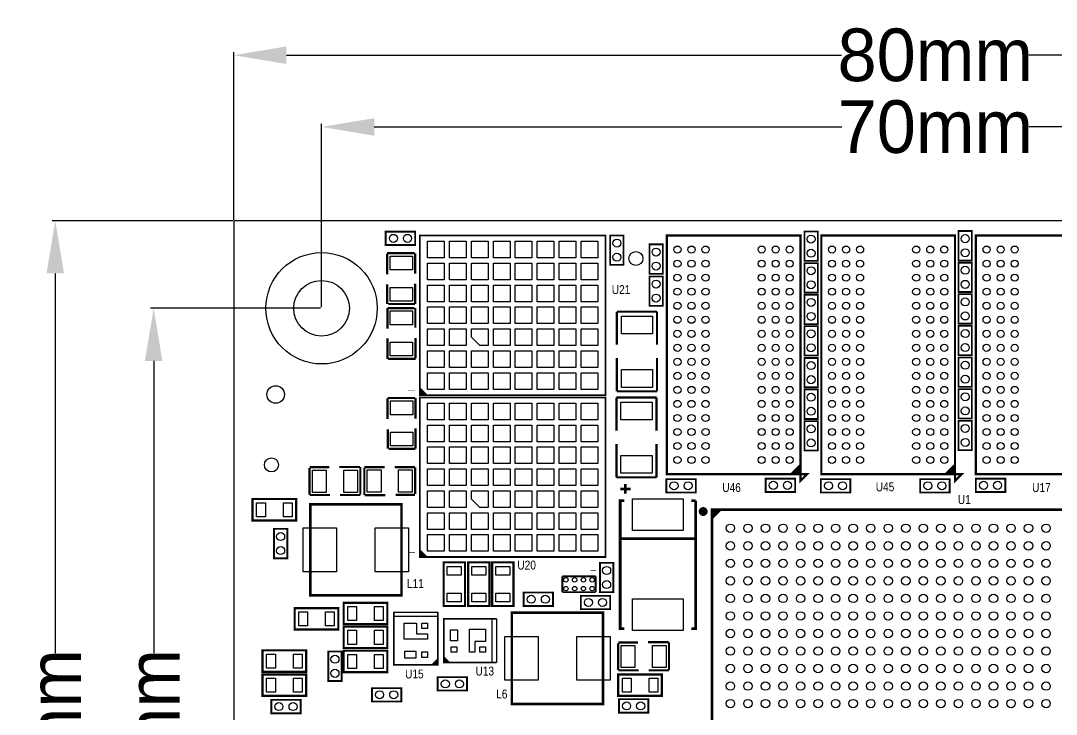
# Model space of a CAD drawing. Extents: x -17 to 104, y -5 to 66.
# Drawn here: x -17.2 to 41.9, y 26.8 to 66.4 of the extents above; entities that cross this region are included whole.
import ezdxf
from ezdxf.enums import TextEntityAlignment as Align

# ---------------------------------------------------------------- set-up
doc = ezdxf.new("R2010")
doc.units = 0
doc.header["$MEASUREMENT"] = 0
doc.layers.get('0').update_dxf_attribs({"linetype": 'CONTINUOUS'})
doc.layers.get('Defpoints').update_dxf_attribs({"linetype": 'CONTINUOUS'})
for name, color, linetype in [('BG_OUTLINE', 2, 'CONTINUOUS'), ('PG_SILKSCREEN_TOP', 4, 'CONTINUOUS'), ('PIN_TOP', 130, 'CONTINUOUS'), ('RD_SILKSCREEN_TOP', 130, 'CONTINUOUS')]:
    doc.layers.add(name, color=color, linetype=linetype)
doc.dimstyles.get("Standard").update_dxf_attribs({"dimtxt": 0.18, "dimasz": 0.18, "dimexe": 0.18, "dimexo": 0.0625, "dimgap": 0.09, "dimtad": 0, "dimtih": 1, "dimtoh": 1, "dimdec": 4, "dimzin": 0, "dimdsep": 46, "dimtxsty": 'STANDARD', "dimcen": 0.09, "dimadec": 0, "dimazin": 0, "dimtfac": 1, "dimtdec": 4, "dimtofl": 0, "dimtmove": 0, "dimatfit": 3, "dimfxl": 1, "dimtolj": 1, "dimtzin": 0, "dimarcsym": 0})

# ---------------------------------------------------------------- blocks, each defined once
blk = doc.blocks.new('*D8')
at = {"layer": 'Defpoints', "color": 0, "linetype": 'Continuous', "transparency": 16777216}
for p in [(70, 60.341), (0, 50), (70, 50)]:
    blk.add_point(p, dxfattribs=at)
at = {"layer": 'RD_SILKSCREEN_TOP', "color": 0, "linetype": 'Continuous', "lineweight": -2, "transparency": 16777216}
for p, q in [((0, 50.062), (0, 60.521)), ((3, 60.341), (29.66, 60.341)), ((67, 60.341), (40.34, 60.341)), ((70, 50.062), (70, 60.521))]:
    blk.add_line(p, q, dxfattribs=at)
at = {"layer": 'RD_SILKSCREEN_TOP', "color": 0, "linetype": 'Continuous', "transparency": 16777216}
for points in [[(3, 60.841), (3, 59.841), (0, 60.341)], [(67, 60.841), (67, 59.841), (70, 60.341)]]:
    blk.add_solid(points, dxfattribs=at)
at = {"layer": 'RD_SILKSCREEN_TOP', "color": 0, "linetype": 'Continuous', "transparency": 16777216, "insert": (35, 60.341), "char_height": 3, "attachment_point": 5}
blk.add_mtext('\\A1;70mm', dxfattribs=at)
blk = doc.blocks.new('*D9')
at = {"layer": 'Defpoints', "color": 0, "linetype": 'Continuous', "transparency": 16777216}
for p in [(74.993, 64.431), (-5.006, 54.991), (74.993, 54.991)]:
    blk.add_point(p, dxfattribs=at)
at = {"layer": 'RD_SILKSCREEN_TOP', "color": 0, "linetype": 'Continuous', "lineweight": -2, "transparency": 16777216}
for p, q in [((-5.006, 55.053), (-5.006, 64.611)), ((-2.006, 64.431), (29.654, 64.431)), ((71.993, 64.431), (40.334, 64.431)), ((74.993, 55.053), (74.993, 64.611))]:
    blk.add_line(p, q, dxfattribs=at)
at = {"layer": 'RD_SILKSCREEN_TOP', "color": 0, "linetype": 'Continuous', "transparency": 16777216}
for points in [[(-2.006, 64.931), (-2.006, 63.931), (-5.006, 64.431)], [(71.993, 64.931), (71.993, 63.931), (74.993, 64.431)]]:
    blk.add_solid(points, dxfattribs=at)
at = {"layer": 'RD_SILKSCREEN_TOP', "color": 0, "linetype": 'Continuous', "transparency": 16777216, "insert": (34.994, 64.431), "char_height": 3, "attachment_point": 5}
blk.add_mtext('\\A1;80mm', dxfattribs=at)
blk = doc.blocks.new('*D10')
at = {"layer": 'Defpoints', "color": 0, "linetype": 'Continuous', "transparency": 16777216}
for p in [(-5.006, 54.991), (-15.188, -5.009), (-5.006, -5.009)]:
    blk.add_point(p, dxfattribs=at)
at = {"layer": 'RD_SILKSCREEN_TOP', "color": 0, "linetype": 'Continuous', "lineweight": -2, "transparency": 16777216}
for p, q in [((-5.069, 54.991), (-15.368, 54.991)), ((-15.188, 51.991), (-15.188, 30.331)), ((-15.188, -2.009), (-15.188, 19.651)), ((-5.069, -5.009), (-15.368, -5.009))]:
    blk.add_line(p, q, dxfattribs=at)
at = {"layer": 'RD_SILKSCREEN_TOP', "color": 0, "linetype": 'Continuous', "transparency": 16777216}
for points in [[(-15.688, 51.991), (-14.688, 51.991), (-15.188, 54.991)], [(-15.688, -2.009), (-14.688, -2.009), (-15.188, -5.009)]]:
    blk.add_solid(points, dxfattribs=at)
at = {"layer": 'RD_SILKSCREEN_TOP', "color": 0, "linetype": 'Continuous', "transparency": 16777216, "insert": (-15.188, 24.991), "char_height": 3, "attachment_point": 5, "rotation": 90}
blk.add_mtext('\\A1;60mm', dxfattribs=at)
blk = doc.blocks.new('*D11')
at = {"layer": 'Defpoints', "color": 0, "linetype": 'Continuous', "transparency": 16777216}
for p in [(0, 50), (0, 0), (-9.575, 0)]:
    blk.add_point(p, dxfattribs=at)
at = {"layer": 'RD_SILKSCREEN_TOP', "color": 0, "linetype": 'Continuous', "lineweight": -2, "transparency": 16777216}
for p, q in [((-0.062, 50), (-9.755, 50)), ((-9.575, 47), (-9.575, 30.34)), ((-9.575, 3), (-9.575, 19.66)), ((-0.062, 0), (-9.755, 0))]:
    blk.add_line(p, q, dxfattribs=at)
at = {"layer": 'RD_SILKSCREEN_TOP', "color": 0, "linetype": 'Continuous', "transparency": 16777216}
for points in [[(-10.075, 47), (-9.075, 47), (-9.575, 50)], [(-10.075, 3), (-9.075, 3), (-9.575, 0)]]:
    blk.add_solid(points, dxfattribs=at)
at = {"layer": 'RD_SILKSCREEN_TOP', "color": 0, "linetype": 'Continuous', "transparency": 16777216, "insert": (-9.575, 25), "char_height": 3, "attachment_point": 5, "rotation": 90}
blk.add_mtext('\\A1;50mm', dxfattribs=at)

msp = doc.modelspace()

# ---------------------------------------------------------------- linework, layer by layer
at = {"linetype": 'Continuous'}
msp.add_circle((0, 49.9999), 1.5875, dxfattribs=at)
at = {"layer": 'BG_OUTLINE'}
msp.add_lwpolyline([(-5.00634, 54.991), (-5.00634, -5.00888), (74.9935, -5.00888), (74.9935, 54.991)], close=True, dxfattribs=at)
at = {"layer": 'PG_SILKSCREEN_TOP'}
for points, const_width in [([(5.334, 53.6067), (3.6576, 53.6067), (3.6576, 54.3687), (5.334, 54.3687)], 0.1016), ([(28.2956, 54.3814), (28.2956, 52.705), (27.5336, 52.705), (27.5336, 54.3814)], 0.1016), ([(37.084, 54.4068), (37.084, 52.7304), (36.322, 52.7304), (36.322, 54.4068)], 0.1016), ([(5.596636, 45.048678), (16.196564, 45.048678), (16.196564, 54.148482), (5.596636, 54.148482)], 0.100076), ([(16.4592, 52.4764), (16.4592, 54.1528), (17.2212, 54.1528), (17.2212, 52.4764)], 0.1016), ([(19.685, 40.5384), (27.305, 40.5384), (27.305, 54.1528), (19.685, 54.1528)], 0.127), ([(28.4988, 40.5384), (36.1188, 40.5384), (36.1188, 54.1528), (28.4988, 54.1528)], 0.127), ([(37.3126, 40.5384), (44.9326, 40.5384), (44.9326, 54.1528), (37.3126, 54.1528)], 0.127), ([(19.4564, 53.6448), (19.4564, 51.9684), (18.6944, 51.9684), (18.6944, 53.6448)], 0.1016), ([(28.2956, 52.578), (28.2956, 50.9016), (27.5336, 50.9016), (27.5336, 52.578)], 0.1016), ([(37.084, 52.6034), (37.084, 50.927), (36.322, 50.927), (36.322, 52.6034)], 0.1016), ([(19.4564, 51.816), (19.4564, 50.1396), (18.6944, 50.1396), (18.6944, 51.816)], 0.1016), ([(28.2956, 50.7746), (28.2956, 49.0982), (27.5336, 49.0982), (27.5336, 50.7746)], 0.1016), ([(37.084, 50.8), (37.084, 49.1236), (36.322, 49.1236), (36.322, 50.8)], 0.1016), ([(27.5336, 47.3075), (27.5336, 48.9839), (28.2956, 48.9839), (28.2956, 47.3075)], 0.1016), ([(36.322, 47.3202), (36.322, 48.9966), (37.084, 48.9966), (37.084, 47.3202)], 0.1016), ([(37.084, 47.1932), (37.084, 45.5168), (36.322, 45.5168), (36.322, 47.1932)], 0.1016), ([(28.2956, 47.1678), (28.2956, 45.4914), (27.5336, 45.4914), (27.5336, 47.1678)], 0.1016), ([(5.596636, 35.815778), (16.196564, 35.815778), (16.196564, 44.915582), (5.596636, 44.915582)], 0.100076), ([(28.2956, 45.3644), (28.2956, 43.688), (27.5336, 43.688), (27.5336, 45.3644)], 0.1016), ([(37.084, 45.3898), (37.084, 43.7134), (36.322, 43.7134), (36.322, 45.3898)], 0.1016), ([(28.2956, 43.561), (28.2956, 41.8846), (27.5336, 41.8846), (27.5336, 43.561)], 0.1016), ([(37.084, 43.5864), (37.084, 41.91), (36.322, 41.91), (36.322, 43.5864)], 0.1016), ([(19.6596, 40.259), (21.336, 40.259), (21.336, 39.497), (19.6596, 39.497)], 0.1016), ([(27.0002, 39.5224), (25.3238, 39.5224), (25.3238, 40.2844), (27.0002, 40.2844)], 0.1016), ([(27.305, 40.5384), (27.305, 40.1574), (27.686, 40.5384)], 0.127), ([(28.4734, 40.259), (30.1498, 40.259), (30.1498, 39.497), (28.4734, 39.497)], 0.1016), ([(35.814, 39.497), (34.1376, 39.497), (34.1376, 40.259), (35.814, 40.259)], 0.1016), ([(36.1188, 40.5384), (36.1188, 40.1574), (36.4998, 40.5384)], 0.127), ([(37.3126, 40.2844), (38.989, 40.2844), (38.989, 39.5224), (37.3126, 39.5224)], 0.1016), ([(-3.93446, 37.90188), (-1.44526, 37.90188), (-1.44526, 39.12108), (-3.93446, 39.12108)], 0.127), ([(-0.641604, 33.625536), (4.558284, 33.625536), (4.558284, 38.825424), (-0.641604, 38.825424)], 0.150114), ([(22.2631, 38.5064), (57.3659, 38.5064), (57.3659, 3.4036), (22.2631, 3.4036)], 0.1524), ([(-1.95326, 37.41928), (-1.95326, 35.74288), (-2.71526, 35.74288), (-2.71526, 37.41928)], 0.1016), ([(6.9596, 35.5092), (6.9596, 33.02), (8.1788, 33.02), (8.1788, 35.5092)], 0.127), ([(8.3566, 35.5092), (8.3566, 33.02), (9.5758, 33.02), (9.5758, 35.5092)], 0.127), ([(9.7282, 35.5092), (9.7282, 33.02), (10.9474, 33.02), (10.9474, 35.5092)], 0.127), ([(16.637, 35.4838), (16.637, 33.8074), (15.875, 33.8074), (15.875, 35.4838)], 0.1016), ([(11.52144, 33.78708), (13.19784, 33.78708), (13.19784, 33.02508), (11.52144, 33.02508)], 0.1016), ([(1.25984, 31.98368), (3.74904, 31.98368), (3.74904, 33.20288), (1.25984, 33.20288)], 0.127), ([(14.7828, 33.6042), (16.4592, 33.6042), (16.4592, 32.8422), (14.7828, 32.8422)], 0.1016), ([(0.95504, 32.89808), (-1.53416, 32.89808), (-1.53416, 31.67888), (0.95504, 31.67888)], 0.127), ([(16.049244, 32.635444), (10.849356, 32.635444), (10.849356, 27.435556), (16.049244, 27.435556)], 0.150114), ([(1.25984, 30.62478), (3.74904, 30.62478), (3.74904, 31.84398), (1.25984, 31.84398)], 0.127), ([(-3.3655, 29.2735), (-0.8763, 29.2735), (-0.8763, 30.4927), (-3.3655, 30.4927)], 0.127), ([(0.38354, 28.74518), (0.38354, 30.42158), (1.14554, 30.42158), (1.14554, 28.74518)], 0.1016), ([(1.25984, 29.25318), (3.74904, 29.25318), (3.74904, 30.47238), (1.25984, 30.47238)], 0.127), ([(-3.3655, 27.9019), (-0.8763, 27.9019), (-0.8763, 29.1211), (-3.3655, 29.1211)], 0.127), ([(6.61924, 28.96108), (8.29564, 28.96108), (8.29564, 28.19908), (6.61924, 28.19908)], 0.1016), ([(19.40814, 29.11348), (16.91894, 29.11348), (16.91894, 27.89428), (19.40814, 27.89428)], 0.127), ([(4.54914, 27.57678), (2.87274, 27.57678), (2.87274, 28.33878), (4.54914, 28.33878)], 0.1016), ([(-1.19126, 26.90368), (-2.86766, 26.90368), (-2.86766, 27.66568), (-1.19126, 27.66568)], 0.1016), ([(16.95704, 27.70378), (18.63344, 27.70378), (18.63344, 26.94178), (16.95704, 26.94178)], 0.1016)]:
    msp.add_lwpolyline(points, close=True, dxfattribs=dict(at, const_width=const_width))
for points, const_width in [([(3.7338, 53.1368), (5.3086, 53.1368)], 0.127), ([(3.7338, 51.943), (3.7338, 53.1114)], 0.127), ([(5.334, 53.1368), (5.334, 51.9684)], 0.127), ([(3.7465, 51.3588), (3.7465, 50.2412)], 0.127), ([(5.334, 50.2412), (5.334, 51.4096)], 0.127), ([(3.7973, 50.2412), (5.3213, 50.2412)], 0.127), ([(3.7592, 50.0126), (3.7592, 48.8442)], 0.127), ([(5.2959, 50.0126), (3.7719, 50.0126)], 0.127), ([(5.3467, 48.895), (5.3467, 50.0126)], 0.127), ([(16.8402, 49.8094), (19.1262, 49.8094)], 0.127), ([(16.8402, 47.9298), (16.8402, 49.8094)], 0.127), ([(19.1262, 49.8094), (19.1262, 47.9298)], 0.127), ([(3.7592, 47.117), (3.7592, 48.2854)], 0.127), ([(5.3594, 48.3108), (5.3594, 47.1424)], 0.127), ([(5.3594, 47.117), (3.7846, 47.117)], 0.127), ([(16.8402, 47.1678), (16.8402, 45.2628)], 0.127), ([(19.1262, 45.2628), (19.1262, 47.1678)], 0.127), ([(5.1308, 45.28058), (5.1308, 45.30598)], 0.40005), ([(3.7592, 44.8818), (5.334, 44.8818)], 0.127), ([(3.7592, 43.688), (3.7592, 44.8564)], 0.127), ([(5.3594, 44.8818), (5.3594, 43.7134)], 0.127), ([(5.6134, 45.17898), (5.7404, 45.05198), (5.842, 45.05198), (5.842, 45.07738), (5.6388, 45.28058), (5.6388, 45.38218), (5.6642, 45.38218), (5.969, 45.07738)], 0.100076), ([(16.8148, 44.9072), (19.1008, 44.9072)], 0.127), ([(16.8148, 43.0276), (16.8148, 44.9072)], 0.127), ([(16.8402, 45.2628), (19.1262, 45.2628)], 0.127), ([(19.1008, 44.9072), (19.1008, 43.0276)], 0.127), ([(3.7719, 43.1038), (3.7719, 41.9862)], 0.127), ([(5.3594, 41.9862), (5.3594, 43.1546)], 0.127), ([(3.8227, 41.9862), (5.3467, 41.9862)], 0.127), ([(16.8148, 42.2656), (16.8148, 40.3606)], 0.127), ([(19.1008, 40.3606), (19.1008, 42.2656)], 0.127), ([(0.43434, 40.93718), (-0.68326, 40.93718)], 0.127), ([(-0.68326, 40.88638), (-0.68326, 39.36238)], 0.127), ([(1.01854, 40.94988), (2.18694, 40.94988)], 0.127), ([(2.21234, 40.94988), (2.21234, 39.37508)], 0.127), ([(2.4384, 40.9448), (3.6068, 40.9448)], 0.127), ([(2.4384, 39.3446), (2.4384, 40.9194)], 0.127), ([(5.334, 40.9448), (4.1656, 40.9448)], 0.127), ([(5.334, 39.4081), (5.334, 40.9321)], 0.127), ([(27.2796, 41.0464), (26.797, 40.5638), (26.924, 40.5638), (27.2542, 40.894), (27.2542, 40.7924), (27.051, 40.5892), (27.1018, 40.5384), (27.305, 40.5384), (27.305, 40.6908), (27.2796, 40.6908), (27.1526, 40.5638)], 0.127), ([(36.0934, 41.0464), (35.6108, 40.5638), (35.7378, 40.5638), (36.068, 40.894), (36.068, 40.7924), (35.8648, 40.5892), (35.9156, 40.5384), (36.1188, 40.5384), (36.1188, 40.6908), (36.0934, 40.6908), (35.9664, 40.5638)], 0.127), ([(16.8148, 40.3606), (19.1008, 40.3606)], 0.127), ([(17.6276, 39.7002), (17.0434, 39.7002)], 0.1524), ([(17.3228, 39.9796), (17.3228, 39.4208)], 0.1524), ([(-0.68326, 39.34968), (0.48514, 39.34968)], 0.127), ([(2.21234, 39.34968), (1.04394, 39.34968)], 0.127), ([(3.6322, 39.3446), (2.4638, 39.3446)], 0.127), ([(4.2164, 39.3573), (5.334, 39.3573)], 0.127), ([(17.272, 31.73222), (17.02689, 31.73222), (17.02689, 39.03218), (17.272, 39.03218)], 0.1524), ([(21.082, 39.03218), (21.32711, 39.03218)], 0.1524), ([(21.32711, 39.03218), (21.32711, 31.73222), (21.082, 31.73222)], 0.1524), ([(22.5171, 38.4556), (22.4155, 38.4556), (22.2885, 38.3286), (22.2885, 38.1762), (22.5171, 38.4048), (22.5171, 38.4556), (22.6949, 38.4556), (22.2885, 38.0492)], 0.127), ([(21.336, 36.8554), (17.0434, 36.8554), (17.018, 36.83)], 0.1524), ([(5.1308, 36.04768), (5.1308, 36.07308)], 0.40005), ([(5.6134, 35.94608), (5.7404, 35.81908), (5.842, 35.81908), (5.842, 35.84448), (5.6388, 36.04768), (5.6388, 36.14928), (5.6642, 36.14928), (5.969, 35.84448)], 0.100076), ([(15.494, 35.0266), (15.494, 35.052)], 0.299974), ([(13.73124, 34.714688), (13.73124, 33.814512)], 0.100076), ([(15.63116, 34.714688), (13.73124, 34.714688)], 0.100076), ([(15.63116, 33.814512), (15.63116, 34.714688)], 0.100076), ([(13.73124, 33.814512), (15.63116, 33.814512)], 0.100076), ([(4.124706, 32.671004), (4.124706, 29.670756), (6.624574, 29.670756), (6.624574, 32.671004)], 0.100076), ([(9.973564, 32.293814), (6.973316, 32.293814), (6.973316, 29.793946), (9.973564, 29.793946)], 0.100076), ([(18.03654, 30.94228), (16.91894, 30.94228)], 0.127), ([(16.91894, 30.89148), (16.91894, 29.36748)], 0.127), ([(18.62074, 30.95498), (19.78914, 30.95498)], 0.127), ([(19.81454, 30.95498), (19.81454, 29.38018)], 0.127), ([(7.00024, 30.07868), (7.25424, 29.82468), (7.12724, 29.82468), (7.00024, 29.95168), (6.973316, 29.924756), (6.973316, 29.793946)], 0.100076), ([(6.33984, 29.69768), (6.59384, 29.95168), (6.59384, 29.82468), (6.46684, 29.69768), (6.493764, 29.670756), (6.624574, 29.670756)], 0.100076), ([(6.493764, 29.670756), (6.493764, 29.724604), (6.59384, 29.82468), (6.624574, 29.793946), (6.624574, 29.670756), (6.620764, 29.670756), (6.54304, 29.74848)], 0.100076), ([(6.973316, 29.924756), (7.027164, 29.924756), (7.12724, 29.82468), (7.096506, 29.793946), (6.973316, 29.793946), (6.973316, 29.797756), (7.05104, 29.87548)], 0.100076), ([(16.91894, 29.35478), (18.08734, 29.35478)], 0.127), ([(19.81454, 29.35478), (18.64614, 29.35478)], 0.127)]:
    msp.add_lwpolyline(points, dxfattribs=dict(at, const_width=const_width))
at = {"layer": 'PG_SILKSCREEN_TOP', "const_width": 0.254}
msp.add_lwpolyline([(21.88845, 38.40988, 1), (21.63445, 38.40988, 1)], format="xyb", close=True, dxfattribs=at)
at = {"layer": 'PIN_TOP'}
for points in [[(6.996684, 52.873656), (6.046724, 52.873656), (6.046724, 53.823616), (6.996684, 53.823616)], [(8.246618, 52.873656), (7.296658, 52.873656), (7.296658, 53.823616), (8.246618, 53.823616)], [(9.496552, 52.873656), (8.546592, 52.873656), (8.546592, 53.823616), (9.496552, 53.823616)], [(10.746486, 52.873656), (9.796526, 52.873656), (9.796526, 53.823616), (10.746486, 53.823616)], [(11.996674, 52.873656), (11.046714, 52.873656), (11.046714, 53.823616), (11.996674, 53.823616)], [(13.246608, 52.873656), (12.296648, 52.873656), (12.296648, 53.823616), (13.246608, 53.823616)], [(14.496542, 52.873656), (13.546582, 52.873656), (13.546582, 53.823616), (14.496542, 53.823616)], [(15.746476, 52.873656), (14.796516, 52.873656), (14.796516, 53.823616), (15.746476, 53.823616)], [(5.1816, 52.1843), (3.9116, 52.1843), (3.9116, 52.9717), (5.1816, 52.9717)], [(6.996684, 51.623722), (6.046724, 51.623722), (6.046724, 52.573682), (6.996684, 52.573682)], [(8.246618, 51.623722), (7.296658, 51.623722), (7.296658, 52.573682), (8.246618, 52.573682)], [(9.496552, 51.623722), (8.546592, 51.623722), (8.546592, 52.573682), (9.496552, 52.573682)], [(10.746486, 51.623722), (9.796526, 51.623722), (9.796526, 52.573682), (10.746486, 52.573682)], [(11.996674, 51.623722), (11.046714, 51.623722), (11.046714, 52.573682), (11.996674, 52.573682)], [(13.246608, 51.623722), (12.296648, 51.623722), (12.296648, 52.573682), (13.246608, 52.573682)], [(14.496542, 51.623722), (13.546582, 51.623722), (13.546582, 52.573682), (14.496542, 52.573682)], [(15.746476, 51.623722), (14.796516, 51.623722), (14.796516, 52.573682), (15.746476, 52.573682)], [(5.1816, 50.4063), (3.9116, 50.4063), (3.9116, 51.1937), (5.1816, 51.1937)], [(6.996684, 50.373534), (6.046724, 50.373534), (6.046724, 51.323494), (6.996684, 51.323494)], [(8.246618, 50.373534), (7.296658, 50.373534), (7.296658, 51.323494), (8.246618, 51.323494)], [(9.496552, 50.373534), (8.546592, 50.373534), (8.546592, 51.323494), (9.496552, 51.323494)], [(10.746486, 50.373534), (9.796526, 50.373534), (9.796526, 51.323494), (10.746486, 51.323494)], [(11.996674, 50.373534), (11.046714, 50.373534), (11.046714, 51.323494), (11.996674, 51.323494)], [(13.246608, 50.373534), (12.296648, 50.373534), (12.296648, 51.323494), (13.246608, 51.323494)], [(14.496542, 50.373534), (13.546582, 50.373534), (13.546582, 51.323494), (14.496542, 51.323494)], [(15.746476, 50.373534), (14.796516, 50.373534), (14.796516, 51.323494), (15.746476, 51.323494)], [(3.9116, 49.8475), (5.1816, 49.8475), (5.1816, 49.0601), (3.9116, 49.0601)], [(6.996684, 49.1236), (6.046724, 49.1236), (6.046724, 50.07356), (6.996684, 50.07356)], [(8.246618, 49.1236), (7.296658, 49.1236), (7.296658, 50.07356), (8.246618, 50.07356)], [(9.496552, 49.1236), (8.546592, 49.1236), (8.546592, 50.07356), (9.496552, 50.07356)], [(10.746486, 49.1236), (9.796526, 49.1236), (9.796526, 50.07356), (10.746486, 50.07356)], [(11.996674, 49.1236), (11.046714, 49.1236), (11.046714, 50.07356), (11.996674, 50.07356)], [(13.246608, 49.1236), (12.296648, 49.1236), (12.296648, 50.07356), (13.246608, 50.07356)], [(14.496542, 49.1236), (13.546582, 49.1236), (13.546582, 50.07356), (14.496542, 50.07356)], [(15.746476, 49.1236), (14.796516, 49.1236), (14.796516, 50.07356), (15.746476, 50.07356)], [(18.8722, 48.5394), (17.0942, 48.5394), (17.0942, 49.5554), (18.8722, 49.5554)], [(6.996684, 47.873666), (6.046724, 47.873666), (6.046724, 48.823626), (6.996684, 48.823626)], [(8.246618, 47.873666), (7.296658, 47.873666), (7.296658, 48.823626), (8.246618, 48.823626)], [(9.021572, 47.873666), (8.546592, 48.348646), (8.546592, 48.823626), (9.496552, 48.823626), (9.496552, 47.873666)], [(10.746486, 47.873666), (9.796526, 47.873666), (9.796526, 48.823626), (10.746486, 48.823626)], [(11.996674, 47.873666), (11.046714, 47.873666), (11.046714, 48.823626), (11.996674, 48.823626)], [(13.246608, 47.873666), (12.296648, 47.873666), (12.296648, 48.823626), (13.246608, 48.823626)], [(14.496542, 47.873666), (13.546582, 47.873666), (13.546582, 48.823626), (14.496542, 48.823626)], [(15.746476, 47.873666), (14.796516, 47.873666), (14.796516, 48.823626), (15.746476, 48.823626)], [(3.9116, 48.0695), (5.1816, 48.0695), (5.1816, 47.2821), (3.9116, 47.2821)], [(6.996684, 46.623478), (6.046724, 46.623478), (6.046724, 47.573438), (6.996684, 47.573438)], [(8.246618, 46.623478), (7.296658, 46.623478), (7.296658, 47.573438), (8.246618, 47.573438)], [(9.496552, 46.623478), (8.546592, 46.623478), (8.546592, 47.573438), (9.496552, 47.573438)], [(10.746486, 46.623478), (9.796526, 46.623478), (9.796526, 47.573438), (10.746486, 47.573438)], [(11.996674, 46.623478), (11.046714, 46.623478), (11.046714, 47.573438), (11.996674, 47.573438)], [(13.246608, 46.623478), (12.296648, 46.623478), (12.296648, 47.573438), (13.246608, 47.573438)], [(14.496542, 46.623478), (13.546582, 46.623478), (13.546582, 47.573438), (14.496542, 47.573438)], [(15.746476, 46.623478), (14.796516, 46.623478), (14.796516, 47.573438), (15.746476, 47.573438)], [(6.996684, 45.373544), (6.046724, 45.373544), (6.046724, 46.323504), (6.996684, 46.323504)], [(8.246618, 45.373544), (7.296658, 45.373544), (7.296658, 46.323504), (8.246618, 46.323504)], [(9.496552, 45.373544), (8.546592, 45.373544), (8.546592, 46.323504), (9.496552, 46.323504)], [(10.746486, 45.373544), (9.796526, 45.373544), (9.796526, 46.323504), (10.746486, 46.323504)], [(11.996674, 45.373544), (11.046714, 45.373544), (11.046714, 46.323504), (11.996674, 46.323504)], [(13.246608, 45.373544), (12.296648, 45.373544), (12.296648, 46.323504), (13.246608, 46.323504)], [(14.496542, 45.373544), (13.546582, 45.373544), (13.546582, 46.323504), (14.496542, 46.323504)], [(15.746476, 45.373544), (14.796516, 45.373544), (14.796516, 46.323504), (15.746476, 46.323504)], [(18.8722, 45.4914), (17.0942, 45.4914), (17.0942, 46.5074), (18.8722, 46.5074)], [(5.207, 43.9293), (3.937, 43.9293), (3.937, 44.7167), (5.207, 44.7167)], [(6.996684, 43.640756), (6.046724, 43.640756), (6.046724, 44.590716), (6.996684, 44.590716)], [(8.246618, 43.640756), (7.296658, 43.640756), (7.296658, 44.590716), (8.246618, 44.590716)], [(9.496552, 43.640756), (8.546592, 43.640756), (8.546592, 44.590716), (9.496552, 44.590716)], [(10.746486, 43.640756), (9.796526, 43.640756), (9.796526, 44.590716), (10.746486, 44.590716)], [(11.996674, 43.640756), (11.046714, 43.640756), (11.046714, 44.590716), (11.996674, 44.590716)], [(13.246608, 43.640756), (12.296648, 43.640756), (12.296648, 44.590716), (13.246608, 44.590716)], [(14.496542, 43.640756), (13.546582, 43.640756), (13.546582, 44.590716), (14.496542, 44.590716)], [(15.746476, 43.640756), (14.796516, 43.640756), (14.796516, 44.590716), (15.746476, 44.590716)], [(18.8468, 43.6372), (17.0688, 43.6372), (17.0688, 44.6532), (18.8468, 44.6532)], [(6.996684, 42.390822), (6.046724, 42.390822), (6.046724, 43.340782), (6.996684, 43.340782)], [(8.246618, 42.390822), (7.296658, 42.390822), (7.296658, 43.340782), (8.246618, 43.340782)], [(9.496552, 42.390822), (8.546592, 42.390822), (8.546592, 43.340782), (9.496552, 43.340782)], [(10.746486, 42.390822), (9.796526, 42.390822), (9.796526, 43.340782), (10.746486, 43.340782)], [(11.996674, 42.390822), (11.046714, 42.390822), (11.046714, 43.340782), (11.996674, 43.340782)], [(13.246608, 42.390822), (12.296648, 42.390822), (12.296648, 43.340782), (13.246608, 43.340782)], [(14.496542, 42.390822), (13.546582, 42.390822), (13.546582, 43.340782), (14.496542, 43.340782)], [(15.746476, 42.390822), (14.796516, 42.390822), (14.796516, 43.340782), (15.746476, 43.340782)], [(5.207, 42.1513), (3.937, 42.1513), (3.937, 42.9387), (5.207, 42.9387)], [(6.996684, 41.140634), (6.046724, 41.140634), (6.046724, 42.090594), (6.996684, 42.090594)], [(8.246618, 41.140634), (7.296658, 41.140634), (7.296658, 42.090594), (8.246618, 42.090594)], [(9.496552, 41.140634), (8.546592, 41.140634), (8.546592, 42.090594), (9.496552, 42.090594)], [(10.746486, 41.140634), (9.796526, 41.140634), (9.796526, 42.090594), (10.746486, 42.090594)], [(11.996674, 41.140634), (11.046714, 41.140634), (11.046714, 42.090594), (11.996674, 42.090594)], [(13.246608, 41.140634), (12.296648, 41.140634), (12.296648, 42.090594), (13.246608, 42.090594)], [(14.496542, 41.140634), (13.546582, 41.140634), (13.546582, 42.090594), (14.496542, 42.090594)], [(15.746476, 41.140634), (14.796516, 41.140634), (14.796516, 42.090594), (15.746476, 42.090594)], [(18.8468, 40.5892), (17.0688, 40.5892), (17.0688, 41.6052), (18.8468, 41.6052)], [(-0.51816, 39.50208), (-0.51816, 40.77208), (0.26924, 40.77208), (0.26924, 39.50208)], [(1.25984, 39.50208), (1.25984, 40.77208), (2.04724, 40.77208), (2.04724, 39.50208)], [(3.3909, 40.7924), (3.3909, 39.5224), (2.6035, 39.5224), (2.6035, 40.7924)], [(5.1689, 40.7924), (5.1689, 39.5224), (4.3815, 39.5224), (4.3815, 40.7924)], [(6.996684, 39.8907), (6.046724, 39.8907), (6.046724, 40.84066), (6.996684, 40.84066)], [(8.246618, 39.8907), (7.296658, 39.8907), (7.296658, 40.84066), (8.246618, 40.84066)], [(9.496552, 39.8907), (8.546592, 39.8907), (8.546592, 40.84066), (9.496552, 40.84066)], [(10.746486, 39.8907), (9.796526, 39.8907), (9.796526, 40.84066), (10.746486, 40.84066)], [(11.996674, 39.8907), (11.046714, 39.8907), (11.046714, 40.84066), (11.996674, 40.84066)], [(13.246608, 39.8907), (12.296648, 39.8907), (12.296648, 40.84066), (13.246608, 40.84066)], [(14.496542, 39.8907), (13.546582, 39.8907), (13.546582, 40.84066), (14.496542, 40.84066)], [(15.746476, 39.8907), (14.796516, 39.8907), (14.796516, 40.84066), (15.746476, 40.84066)], [(6.996684, 38.640766), (6.046724, 38.640766), (6.046724, 39.590726), (6.996684, 39.590726)], [(8.246618, 38.640766), (7.296658, 38.640766), (7.296658, 39.590726), (8.246618, 39.590726)], [(9.021572, 38.640766), (8.546592, 39.115746), (8.546592, 39.590726), (9.496552, 39.590726), (9.496552, 38.640766)], [(10.746486, 38.640766), (9.796526, 38.640766), (9.796526, 39.590726), (10.746486, 39.590726)], [(11.996674, 38.640766), (11.046714, 38.640766), (11.046714, 39.590726), (11.996674, 39.590726)], [(13.246608, 38.640766), (12.296648, 38.640766), (12.296648, 39.590726), (13.246608, 39.590726)], [(14.496542, 38.640766), (13.546582, 38.640766), (13.546582, 39.590726), (14.496542, 39.590726)], [(15.746476, 38.640766), (14.796516, 38.640766), (14.796516, 39.590726), (15.746476, 39.590726)], [(17.727041, 39.132129), (20.626959, 39.132129), (20.626959, 37.332031), (17.727041, 37.332031)], [(-3.201797, 38.91153), (-3.201797, 38.11143), (-3.701923, 38.11143), (-3.701923, 38.91153)], [(-1.677797, 38.91153), (-1.677797, 38.11143), (-2.177923, 38.11143), (-2.177923, 38.91153)], [(6.996684, 37.390578), (6.046724, 37.390578), (6.046724, 38.340538), (6.996684, 38.340538)], [(8.246618, 37.390578), (7.296658, 37.390578), (7.296658, 38.340538), (8.246618, 38.340538)], [(9.496552, 37.390578), (8.546592, 37.390578), (8.546592, 38.340538), (9.496552, 38.340538)], [(10.746486, 37.390578), (9.796526, 37.390578), (9.796526, 38.340538), (10.746486, 38.340538)], [(11.996674, 37.390578), (11.046714, 37.390578), (11.046714, 38.340538), (11.996674, 38.340538)], [(13.246608, 37.390578), (12.296648, 37.390578), (12.296648, 38.340538), (13.246608, 38.340538)], [(14.496542, 37.390578), (13.546582, 37.390578), (13.546582, 38.340538), (14.496542, 38.340538)], [(15.746476, 37.390578), (14.796516, 37.390578), (14.796516, 38.340538), (15.746476, 38.340538)], [(0.858266, 37.475541), (0.858266, 34.975419), (-1.041654, 34.975419), (-1.041654, 37.475541)], [(4.958334, 37.475541), (4.958334, 34.975419), (3.058414, 34.975419), (3.058414, 37.475541)], [(6.996684, 36.140644), (6.046724, 36.140644), (6.046724, 37.090604), (6.996684, 37.090604)], [(8.246618, 36.140644), (7.296658, 36.140644), (7.296658, 37.090604), (8.246618, 37.090604)], [(9.496552, 36.140644), (8.546592, 36.140644), (8.546592, 37.090604), (9.496552, 37.090604)], [(10.746486, 36.140644), (9.796526, 36.140644), (9.796526, 37.090604), (10.746486, 37.090604)], [(11.996674, 36.140644), (11.046714, 36.140644), (11.046714, 37.090604), (11.996674, 37.090604)], [(13.246608, 36.140644), (12.296648, 36.140644), (12.296648, 37.090604), (13.246608, 37.090604)], [(14.496542, 36.140644), (13.546582, 36.140644), (13.546582, 37.090604), (14.496542, 37.090604)], [(15.746476, 36.140644), (14.796516, 36.140644), (14.796516, 37.090604), (15.746476, 37.090604)], [(7.96925, 34.776537), (7.16915, 34.776537), (7.16915, 35.276663), (7.96925, 35.276663)], [(9.36625, 34.776537), (8.56615, 34.776537), (8.56615, 35.276663), (9.36625, 35.276663)], [(10.73785, 34.776537), (9.93775, 34.776537), (9.93775, 35.276663), (10.73785, 35.276663)], [(7.96925, 33.252537), (7.16915, 33.252537), (7.16915, 33.752663), (7.96925, 33.752663)], [(9.36625, 33.252537), (8.56615, 33.252537), (8.56615, 33.752663), (9.36625, 33.752663)], [(10.73785, 33.252537), (9.93775, 33.252537), (9.93775, 33.752663), (10.73785, 33.752663)], [(17.727041, 33.432369), (20.626959, 33.432369), (20.626959, 31.632271), (17.727041, 31.632271)], [(-1.30175, 31.88843), (-1.30175, 32.68853), (-0.801624, 32.68853), (-0.801624, 31.88843)], [(0.22225, 31.88843), (0.22225, 32.68853), (0.722376, 32.68853), (0.722376, 31.88843)], [(1.992503, 32.99333), (1.992503, 32.19323), (1.492377, 32.19323), (1.492377, 32.99333)], [(3.516503, 32.99333), (3.516503, 32.19323), (3.016377, 32.19323), (3.016377, 32.99333)], [(6.624701, 32.420814), (4.124579, 32.420814), (4.124579, 32.67075), (6.624701, 32.67075)], [(4.7117, 31.13786), (4.7117, 32.049974), (5.417566, 32.049974), (5.417566, 31.42996), (6.03758, 31.42996), (6.03758, 31.13786)], [(6.03758, 31.729934), (5.71754, 31.729934), (5.71754, 32.049974), (6.03758, 32.049974)], [(9.723374, 29.793692), (9.723374, 32.293814), (9.97331, 32.293814), (9.97331, 29.793692)], [(1.992503, 31.63443), (1.992503, 30.83433), (1.492377, 30.83433), (1.492377, 31.63443)], [(3.516503, 31.63443), (3.516503, 30.83433), (3.016377, 30.83433), (3.016377, 31.63443)], [(7.355332, 31.043626), (7.355332, 31.66364), (7.755382, 31.66364), (7.755382, 31.043626)], [(8.44042, 31.70682), (9.352534, 31.70682), (9.352534, 31.000954), (8.73252, 31.000954), (8.73252, 30.38094), (8.44042, 30.38094)], [(10.449306, 28.785312), (10.449306, 31.285434), (12.349226, 31.285434), (12.349226, 28.785312)], [(14.549374, 28.785312), (14.549374, 31.285434), (16.449294, 31.285434), (16.449294, 28.785312)], [(17.08404, 29.50718), (17.08404, 30.77718), (17.87144, 30.77718), (17.87144, 29.50718)], [(18.86204, 29.50718), (18.86204, 30.77718), (19.64944, 30.77718), (19.64944, 29.50718)], [(-2.632837, 30.28315), (-2.632837, 29.48305), (-3.132963, 29.48305), (-3.132963, 30.28315)], [(-1.108837, 30.28315), (-1.108837, 29.48305), (-1.608963, 29.48305), (-1.608963, 30.28315)], [(1.992503, 30.26283), (1.992503, 29.46273), (1.492377, 29.46273), (1.492377, 30.26283)], [(3.516503, 30.26283), (3.516503, 29.46273), (3.016377, 29.46273), (3.016377, 30.26283)], [(5.374767, 30.052899), (4.754753, 30.052899), (4.754753, 30.452949), (5.374767, 30.452949)], [(6.03758, 30.092904), (5.71754, 30.092904), (5.71754, 30.412944), (6.03758, 30.412944)], [(7.395464, 30.38094), (7.395464, 30.70098), (7.715504, 30.70098), (7.715504, 30.38094)], [(9.032494, 30.38094), (9.032494, 30.70098), (9.352534, 30.70098), (9.352534, 30.38094)], [(-2.632837, 28.91155), (-2.632837, 28.11145), (-3.132963, 28.11145), (-3.132963, 28.91155)], [(-1.108837, 28.91155), (-1.108837, 28.11145), (-1.608963, 28.11145), (-1.608963, 28.91155)], [(17.15135, 28.10383), (17.15135, 28.90393), (17.651476, 28.90393), (17.651476, 28.10383)], [(18.67535, 28.10383), (18.67535, 28.90393), (19.175476, 28.90393), (19.175476, 28.10383)]]:
    msp.add_lwpolyline(points, close=True, dxfattribs=at)
for centre, radius in [((4.094988, 53.9877), 0.2286), ((4.896612, 53.9877), 0.2286), ((16.8402, 53.715412), 0.2286), ((27.9146, 53.944012), 0.2286), ((36.703, 53.969412), 0.2286), ((0, 49.9999), 3.175), ((17.923764, 52.837588), 0.40005), ((19.0754, 53.207412), 0.2286), ((20.295108, 53.345588), 0.2032), ((21.094954, 53.345588), 0.2032), ((21.895054, 53.345588), 0.2032), ((25.094946, 53.345588), 0.2032), ((25.895046, 53.345588), 0.2032), ((26.694892, 53.345588), 0.2032), ((27.9146, 53.142388), 0.2286), ((29.108908, 53.345588), 0.2032), ((29.908754, 53.345588), 0.2032), ((30.708854, 53.345588), 0.2032), ((33.908746, 53.345588), 0.2032), ((34.708846, 53.345588), 0.2032), ((35.508692, 53.345588), 0.2032), ((36.703, 53.167788), 0.2286), ((37.922708, 53.345588), 0.2032), ((38.722554, 53.345588), 0.2032), ((39.522654, 53.345588), 0.2032), ((16.8402, 52.913788), 0.2286), ((19.0754, 52.405788), 0.2286), ((20.295108, 52.545488), 0.2032), ((21.094954, 52.545488), 0.2032), ((21.895054, 52.545488), 0.2032), ((25.094946, 52.545488), 0.2032), ((25.895046, 52.545488), 0.2032), ((26.694892, 52.545488), 0.2032), ((29.108908, 52.545488), 0.2032), ((29.908754, 52.545488), 0.2032), ((30.708854, 52.545488), 0.2032), ((33.908746, 52.545488), 0.2032), ((34.708846, 52.545488), 0.2032), ((35.508692, 52.545488), 0.2032), ((37.922708, 52.545488), 0.2032), ((38.722554, 52.545488), 0.2032), ((39.522654, 52.545488), 0.2032), ((27.9146, 52.140612), 0.2286), ((36.703, 52.166012), 0.2286), ((19.0754, 51.378612), 0.2286), ((20.295108, 51.745642), 0.2032), ((21.094954, 51.745642), 0.2032), ((21.895054, 51.745642), 0.2032), ((25.094946, 51.745642), 0.2032), ((25.895046, 51.745642), 0.2032), ((26.694892, 51.745642), 0.2032), ((27.9146, 51.338988), 0.2286), ((29.108908, 51.745642), 0.2032), ((29.908754, 51.745642), 0.2032), ((30.708854, 51.745642), 0.2032), ((33.908746, 51.745642), 0.2032), ((34.708846, 51.745642), 0.2032), ((35.508692, 51.745642), 0.2032), ((36.703, 51.364388), 0.2286), ((37.922708, 51.745642), 0.2032), ((38.722554, 51.745642), 0.2032), ((39.522654, 51.745642), 0.2032), ((19.0754, 50.576988), 0.2286), ((20.295108, 50.945542), 0.2032), ((21.094954, 50.945542), 0.2032), ((21.895054, 50.945542), 0.2032), ((25.094946, 50.945542), 0.2032), ((25.895046, 50.945542), 0.2032), ((26.694892, 50.945542), 0.2032), ((29.108908, 50.945542), 0.2032), ((29.908754, 50.945542), 0.2032), ((30.708854, 50.945542), 0.2032), ((33.908746, 50.945542), 0.2032), ((34.708846, 50.945542), 0.2032), ((35.508692, 50.945542), 0.2032), ((37.922708, 50.945542), 0.2032), ((38.722554, 50.945542), 0.2032), ((39.522654, 50.945542), 0.2032), ((20.295108, 50.145696), 0.2032), ((21.094954, 50.145696), 0.2032), ((21.895054, 50.145696), 0.2032), ((25.094946, 50.145696), 0.2032), ((25.895046, 50.145696), 0.2032), ((26.694892, 50.145696), 0.2032), ((27.9146, 50.337212), 0.2286), ((29.108908, 50.145696), 0.2032), ((29.908754, 50.145696), 0.2032), ((30.708854, 50.145696), 0.2032), ((33.908746, 50.145696), 0.2032), ((34.708846, 50.145696), 0.2032), ((35.508692, 50.145696), 0.2032), ((36.703, 50.362612), 0.2286), ((37.922708, 50.145696), 0.2032), ((38.722554, 50.145696), 0.2032), ((39.522654, 50.145696), 0.2032), ((27.9146, 49.535588), 0.2286), ((36.703, 49.560988), 0.2286), ((20.295108, 49.345596), 0.2032), ((21.094954, 49.345596), 0.2032), ((21.895054, 49.345596), 0.2032), ((25.094946, 49.345596), 0.2032), ((25.895046, 49.345596), 0.2032), ((26.694892, 49.345596), 0.2032), ((29.108908, 49.345596), 0.2032), ((29.908754, 49.345596), 0.2032), ((30.708854, 49.345596), 0.2032), ((33.908746, 49.345596), 0.2032), ((34.708846, 49.345596), 0.2032), ((35.508692, 49.345596), 0.2032), ((37.922708, 49.345596), 0.2032), ((38.722554, 49.345596), 0.2032), ((39.522654, 49.345596), 0.2032), ((20.295108, 48.545496), 0.2032), ((21.094954, 48.545496), 0.2032), ((21.895054, 48.545496), 0.2032), ((25.094946, 48.545496), 0.2032), ((25.895046, 48.545496), 0.2032), ((26.694892, 48.545496), 0.2032), ((27.9146, 48.546512), 0.2286), ((29.108908, 48.545496), 0.2032), ((29.908754, 48.545496), 0.2032), ((30.708854, 48.545496), 0.2032), ((33.908746, 48.545496), 0.2032), ((34.708846, 48.545496), 0.2032), ((35.508692, 48.545496), 0.2032), ((36.703, 48.559212), 0.2286), ((37.922708, 48.545496), 0.2032), ((38.722554, 48.545496), 0.2032), ((39.522654, 48.545496), 0.2032), ((20.295108, 47.74565), 0.2032), ((21.094954, 47.74565), 0.2032), ((21.895054, 47.74565), 0.2032), ((25.094946, 47.74565), 0.2032), ((25.895046, 47.74565), 0.2032), ((26.694892, 47.74565), 0.2032), ((27.9146, 47.744888), 0.2286), ((29.108908, 47.74565), 0.2032), ((29.908754, 47.74565), 0.2032), ((30.708854, 47.74565), 0.2032), ((33.908746, 47.74565), 0.2032), ((34.708846, 47.74565), 0.2032), ((35.508692, 47.74565), 0.2032), ((36.703, 47.757588), 0.2286), ((37.922708, 47.74565), 0.2032), ((38.722554, 47.74565), 0.2032), ((39.522654, 47.74565), 0.2032), ((20.295108, 46.94555), 0.2032), ((21.094954, 46.94555), 0.2032), ((21.895054, 46.94555), 0.2032), ((25.094946, 46.94555), 0.2032), ((25.895046, 46.94555), 0.2032), ((26.694892, 46.94555), 0.2032), ((27.9146, 46.730412), 0.2286), ((29.108908, 46.94555), 0.2032), ((29.908754, 46.94555), 0.2032), ((30.708854, 46.94555), 0.2032), ((33.908746, 46.94555), 0.2032), ((34.708846, 46.94555), 0.2032), ((35.508692, 46.94555), 0.2032), ((36.703, 46.755812), 0.2286), ((37.922708, 46.94555), 0.2032), ((38.722554, 46.94555), 0.2032), ((39.522654, 46.94555), 0.2032), ((20.295108, 46.145704), 0.2032), ((21.094954, 46.145704), 0.2032), ((21.895054, 46.145704), 0.2032), ((25.094946, 46.145704), 0.2032), ((25.895046, 46.145704), 0.2032), ((26.694892, 46.145704), 0.2032), ((27.9146, 45.928788), 0.2286), ((29.108908, 46.145704), 0.2032), ((29.908754, 46.145704), 0.2032), ((30.708854, 46.145704), 0.2032), ((33.908746, 46.145704), 0.2032), ((34.708846, 46.145704), 0.2032), ((35.508692, 46.145704), 0.2032), ((36.703, 45.954188), 0.2286), ((37.922708, 46.145704), 0.2032), ((38.722554, 46.145704), 0.2032), ((39.522654, 46.145704), 0.2032), ((-2.6162, 45.085), 0.499999), ((20.295108, 45.345604), 0.2032), ((21.094954, 45.345604), 0.2032), ((21.895054, 45.345604), 0.2032), ((25.094946, 45.345604), 0.2032), ((25.895046, 45.345604), 0.2032), ((26.694892, 45.345604), 0.2032), ((29.108908, 45.345604), 0.2032), ((29.908754, 45.345604), 0.2032), ((30.708854, 45.345604), 0.2032), ((33.908746, 45.345604), 0.2032), ((34.708846, 45.345604), 0.2032), ((35.508692, 45.345604), 0.2032), ((37.922708, 45.345604), 0.2032), ((38.722554, 45.345604), 0.2032), ((39.522654, 45.345604), 0.2032), ((27.9146, 44.927012), 0.2286), ((36.703, 44.952412), 0.2286), ((20.295108, 44.545504), 0.2032), ((21.094954, 44.545504), 0.2032), ((21.895054, 44.545504), 0.2032), ((25.094946, 44.545504), 0.2032), ((25.895046, 44.545504), 0.2032), ((26.694892, 44.545504), 0.2032), ((27.9146, 44.125388), 0.2286), ((29.108908, 44.545504), 0.2032), ((29.908754, 44.545504), 0.2032), ((30.708854, 44.545504), 0.2032), ((33.908746, 44.545504), 0.2032), ((34.708846, 44.545504), 0.2032), ((35.508692, 44.545504), 0.2032), ((36.703, 44.150788), 0.2286), ((37.922708, 44.545504), 0.2032), ((38.722554, 44.545504), 0.2032), ((39.522654, 44.545504), 0.2032), ((20.295108, 43.745658), 0.2032), ((21.094954, 43.745658), 0.2032), ((21.895054, 43.745658), 0.2032), ((25.094946, 43.745658), 0.2032), ((25.895046, 43.745658), 0.2032), ((26.694892, 43.745658), 0.2032), ((29.108908, 43.745658), 0.2032), ((29.908754, 43.745658), 0.2032), ((30.708854, 43.745658), 0.2032), ((33.908746, 43.745658), 0.2032), ((34.708846, 43.745658), 0.2032), ((35.508692, 43.745658), 0.2032), ((37.922708, 43.745658), 0.2032), ((38.722554, 43.745658), 0.2032), ((39.522654, 43.745658), 0.2032), ((20.295108, 42.945558), 0.2032), ((21.094954, 42.945558), 0.2032), ((21.895054, 42.945558), 0.2032), ((25.094946, 42.945558), 0.2032), ((25.895046, 42.945558), 0.2032), ((26.694892, 42.945558), 0.2032), ((27.9146, 43.123612), 0.2286), ((29.108908, 42.945558), 0.2032), ((29.908754, 42.945558), 0.2032), ((30.708854, 42.945558), 0.2032), ((33.908746, 42.945558), 0.2032), ((34.708846, 42.945558), 0.2032), ((35.508692, 42.945558), 0.2032), ((36.703, 43.149012), 0.2286), ((37.922708, 42.945558), 0.2032), ((38.722554, 42.945558), 0.2032), ((39.522654, 42.945558), 0.2032), ((27.9146, 42.321988), 0.2286), ((36.703, 42.347388), 0.2286), ((20.295108, 42.145712), 0.2032), ((21.094954, 42.145712), 0.2032), ((21.895054, 42.145712), 0.2032), ((25.094946, 42.145712), 0.2032), ((25.895046, 42.145712), 0.2032), ((26.694892, 42.145712), 0.2032), ((29.108908, 42.145712), 0.2032), ((29.908754, 42.145712), 0.2032), ((30.708854, 42.145712), 0.2032), ((33.908746, 42.145712), 0.2032), ((34.708846, 42.145712), 0.2032), ((35.508692, 42.145712), 0.2032), ((37.922708, 42.145712), 0.2032), ((38.722554, 42.145712), 0.2032), ((39.522654, 42.145712), 0.2032), ((-2.860802, 41.06799), 0.40005), ((20.295108, 41.345612), 0.2032), ((21.094954, 41.345612), 0.2032), ((21.895054, 41.345612), 0.2032), ((25.094946, 41.345612), 0.2032), ((25.895046, 41.345612), 0.2032), ((26.694892, 41.345612), 0.2032), ((29.108908, 41.345612), 0.2032), ((29.908754, 41.345612), 0.2032), ((30.708854, 41.345612), 0.2032), ((33.908746, 41.345612), 0.2032), ((34.708846, 41.345612), 0.2032), ((35.508692, 41.345612), 0.2032), ((37.922708, 41.345612), 0.2032), ((38.722554, 41.345612), 0.2032), ((39.522654, 41.345612), 0.2032), ((20.096988, 39.878), 0.2286), ((20.898612, 39.878), 0.2286), ((25.761188, 39.9034), 0.2286), ((26.562812, 39.9034), 0.2286), ((28.910788, 39.878), 0.2286), ((29.712412, 39.878), 0.2286), ((34.574988, 39.878), 0.2286), ((35.376612, 39.878), 0.2286), ((37.749988, 39.9034), 0.2286), ((38.551612, 39.9034), 0.2286), ((-2.33426, 36.981892), 0.2286), ((23.31466, 37.45484), 0.2413), ((24.314658, 37.45484), 0.2413), ((25.314656, 37.45484), 0.2413), ((26.314654, 37.45484), 0.2413), ((27.314652, 37.45484), 0.2413), ((28.31465, 37.45484), 0.2413), ((29.314648, 37.45484), 0.2413), ((30.314646, 37.45484), 0.2413), ((31.314644, 37.45484), 0.2413), ((32.314642, 37.45484), 0.2413), ((33.31464, 37.45484), 0.2413), ((34.314638, 37.45484), 0.2413), ((35.314636, 37.45484), 0.2413), ((36.314634, 37.45484), 0.2413), ((37.314632, 37.45484), 0.2413), ((38.31463, 37.45484), 0.2413), ((39.314628, 37.45484), 0.2413), ((40.314626, 37.45484), 0.2413), ((41.314624, 37.45484), 0.2413), ((23.31466, 36.454842), 0.2413), ((24.314658, 36.454842), 0.2413), ((25.314656, 36.454842), 0.2413), ((26.314654, 36.454842), 0.2413), ((27.314652, 36.454842), 0.2413), ((28.31465, 36.454842), 0.2413), ((29.314648, 36.454842), 0.2413), ((30.314646, 36.454842), 0.2413), ((31.314644, 36.454842), 0.2413), ((32.314642, 36.454842), 0.2413), ((33.31464, 36.454842), 0.2413), ((34.314638, 36.454842), 0.2413), ((35.314636, 36.454842), 0.2413), ((36.314634, 36.454842), 0.2413), ((37.314632, 36.454842), 0.2413), ((38.31463, 36.454842), 0.2413), ((39.314628, 36.454842), 0.2413), ((40.314626, 36.454842), 0.2413), ((41.314624, 36.454842), 0.2413), ((-2.33426, 36.180268), 0.2286), ((23.31466, 35.454844), 0.2413), ((24.314658, 35.454844), 0.2413), ((25.314656, 35.454844), 0.2413), ((26.314654, 35.454844), 0.2413), ((27.314652, 35.454844), 0.2413), ((28.31465, 35.454844), 0.2413), ((29.314648, 35.454844), 0.2413), ((30.314646, 35.454844), 0.2413), ((31.314644, 35.454844), 0.2413), ((32.314642, 35.454844), 0.2413), ((33.31464, 35.454844), 0.2413), ((34.314638, 35.454844), 0.2413), ((35.314636, 35.454844), 0.2413), ((36.314634, 35.454844), 0.2413), ((37.314632, 35.454844), 0.2413), ((38.31463, 35.454844), 0.2413), ((39.314628, 35.454844), 0.2413), ((40.314626, 35.454844), 0.2413), ((41.314624, 35.454844), 0.2413), ((16.256, 35.046412), 0.2286), ((13.931138, 34.514536), 0.124968), ((14.431264, 34.514536), 0.124968), ((14.931136, 34.514536), 0.124968), ((15.431262, 34.514536), 0.124968), ((16.256, 34.244788), 0.2286), ((23.31466, 34.454846), 0.2413), ((24.314658, 34.454846), 0.2413), ((25.314656, 34.454846), 0.2413), ((26.314654, 34.454846), 0.2413), ((27.314652, 34.454846), 0.2413), ((28.31465, 34.454846), 0.2413), ((29.314648, 34.454846), 0.2413), ((30.314646, 34.454846), 0.2413), ((31.314644, 34.454846), 0.2413), ((32.314642, 34.454846), 0.2413), ((33.31464, 34.454846), 0.2413), ((34.314638, 34.454846), 0.2413), ((35.314636, 34.454846), 0.2413), ((36.314634, 34.454846), 0.2413), ((37.314632, 34.454846), 0.2413), ((38.31463, 34.454846), 0.2413), ((39.314628, 34.454846), 0.2413), ((40.314626, 34.454846), 0.2413), ((41.314624, 34.454846), 0.2413), ((13.931138, 34.014664), 0.124968), ((14.431264, 34.014664), 0.124968), ((14.931136, 34.014664), 0.124968), ((15.431262, 34.014664), 0.124968), ((23.31466, 33.454848), 0.2413), ((24.314658, 33.454848), 0.2413), ((25.314656, 33.454848), 0.2413), ((26.314654, 33.454848), 0.2413), ((27.314652, 33.454848), 0.2413), ((28.31465, 33.454848), 0.2413), ((29.314648, 33.454848), 0.2413), ((30.314646, 33.454848), 0.2413), ((31.314644, 33.454848), 0.2413), ((32.314642, 33.454848), 0.2413), ((33.31464, 33.454848), 0.2413), ((34.314638, 33.454848), 0.2413), ((35.314636, 33.454848), 0.2413), ((36.314634, 33.454848), 0.2413), ((37.314632, 33.454848), 0.2413), ((38.31463, 33.454848), 0.2413), ((39.314628, 33.454848), 0.2413), ((40.314626, 33.454848), 0.2413), ((41.314624, 33.454848), 0.2413), ((11.958828, 33.40608), 0.2286), ((12.760452, 33.40608), 0.2286), ((15.220188, 33.2232), 0.2286), ((16.021812, 33.2232), 0.2286), ((23.31466, 32.45485), 0.2413), ((24.314658, 32.45485), 0.2413), ((25.314656, 32.45485), 0.2413), ((26.314654, 32.45485), 0.2413), ((27.314652, 32.45485), 0.2413), ((28.31465, 32.45485), 0.2413), ((29.314648, 32.45485), 0.2413), ((30.314646, 32.45485), 0.2413), ((31.314644, 32.45485), 0.2413), ((32.314642, 32.45485), 0.2413), ((33.31464, 32.45485), 0.2413), ((34.314638, 32.45485), 0.2413), ((35.314636, 32.45485), 0.2413), ((36.314634, 32.45485), 0.2413), ((37.314632, 32.45485), 0.2413), ((38.31463, 32.45485), 0.2413), ((39.314628, 32.45485), 0.2413), ((40.314626, 32.45485), 0.2413), ((41.314624, 32.45485), 0.2413), ((23.31466, 31.454852), 0.2413), ((24.314658, 31.454852), 0.2413), ((25.314656, 31.454852), 0.2413), ((26.314654, 31.454852), 0.2413), ((27.314652, 31.454852), 0.2413), ((28.31465, 31.454852), 0.2413), ((29.314648, 31.454852), 0.2413), ((30.314646, 31.454852), 0.2413), ((31.314644, 31.454852), 0.2413), ((32.314642, 31.454852), 0.2413), ((33.31464, 31.454852), 0.2413), ((34.314638, 31.454852), 0.2413), ((35.314636, 31.454852), 0.2413), ((36.314634, 31.454852), 0.2413), ((37.314632, 31.454852), 0.2413), ((38.31463, 31.454852), 0.2413), ((39.314628, 31.454852), 0.2413), ((40.314626, 31.454852), 0.2413), ((41.314624, 31.454852), 0.2413), ((0.76454, 29.984192), 0.2286), ((23.31466, 30.454854), 0.2413), ((24.314658, 30.454854), 0.2413), ((25.314656, 30.454854), 0.2413), ((26.314654, 30.454854), 0.2413), ((27.314652, 30.454854), 0.2413), ((28.31465, 30.454854), 0.2413), ((29.314648, 30.454854), 0.2413), ((30.314646, 30.454854), 0.2413), ((31.314644, 30.454854), 0.2413), ((32.314642, 30.454854), 0.2413), ((33.31464, 30.454854), 0.2413), ((34.314638, 30.454854), 0.2413), ((35.314636, 30.454854), 0.2413), ((36.314634, 30.454854), 0.2413), ((37.314632, 30.454854), 0.2413), ((38.31463, 30.454854), 0.2413), ((39.314628, 30.454854), 0.2413), ((40.314626, 30.454854), 0.2413), ((41.314624, 30.454854), 0.2413), ((23.31466, 29.454856), 0.2413), ((24.314658, 29.454856), 0.2413), ((25.314656, 29.454856), 0.2413), ((26.314654, 29.454856), 0.2413), ((27.314652, 29.454856), 0.2413), ((28.31465, 29.454856), 0.2413), ((29.314648, 29.454856), 0.2413), ((30.314646, 29.454856), 0.2413), ((31.314644, 29.454856), 0.2413), ((32.314642, 29.454856), 0.2413), ((33.31464, 29.454856), 0.2413), ((34.314638, 29.454856), 0.2413), ((35.314636, 29.454856), 0.2413), ((36.314634, 29.454856), 0.2413), ((37.314632, 29.454856), 0.2413), ((38.31463, 29.454856), 0.2413), ((39.314628, 29.454856), 0.2413), ((40.314626, 29.454856), 0.2413), ((41.314624, 29.454856), 0.2413), ((0.76454, 29.182568), 0.2286), ((7.056628, 28.58008), 0.2286), ((7.858252, 28.58008), 0.2286), ((23.31466, 28.454858), 0.2413), ((24.314658, 28.454858), 0.2413), ((25.314656, 28.454858), 0.2413), ((26.314654, 28.454858), 0.2413), ((27.314652, 28.454858), 0.2413), ((28.31465, 28.454858), 0.2413), ((29.314648, 28.454858), 0.2413), ((30.314646, 28.454858), 0.2413), ((31.314644, 28.454858), 0.2413), ((32.314642, 28.454858), 0.2413), ((33.31464, 28.454858), 0.2413), ((34.314638, 28.454858), 0.2413), ((35.314636, 28.454858), 0.2413), ((36.314634, 28.454858), 0.2413), ((37.314632, 28.454858), 0.2413), ((38.31463, 28.454858), 0.2413), ((39.314628, 28.454858), 0.2413), ((40.314626, 28.454858), 0.2413), ((41.314624, 28.454858), 0.2413), ((3.310128, 27.95778), 0.2286), ((4.111752, 27.95778), 0.2286), ((-2.430272, 27.28468), 0.2286), ((-1.628648, 27.28468), 0.2286), ((17.394428, 27.32278), 0.2286), ((18.196052, 27.32278), 0.2286), ((23.31466, 27.45486), 0.2413), ((24.314658, 27.45486), 0.2413), ((25.314656, 27.45486), 0.2413), ((26.314654, 27.45486), 0.2413), ((27.314652, 27.45486), 0.2413), ((28.31465, 27.45486), 0.2413), ((29.314648, 27.45486), 0.2413), ((30.314646, 27.45486), 0.2413), ((31.314644, 27.45486), 0.2413), ((32.314642, 27.45486), 0.2413), ((33.31464, 27.45486), 0.2413), ((34.314638, 27.45486), 0.2413), ((35.314636, 27.45486), 0.2413), ((36.314634, 27.45486), 0.2413), ((37.314632, 27.45486), 0.2413), ((38.31463, 27.45486), 0.2413), ((39.314628, 27.45486), 0.2413), ((40.314626, 27.45486), 0.2413), ((41.314624, 27.45486), 0.2413)]:
    msp.add_circle(centre, radius, dxfattribs=at)

# ---------------------------------------------------------------- texts
at = {"layer": 'RD_SILKSCREEN_TOP', "width": 0.85}
for s, p in [('U21', (16.5481, 50.8127)), ('U1', (36.2839, 38.8366)), ('U20', (11.1633, 35.1028)), ('L11', (4.8641, 34.0487)), ('U13', (8.7757, 29.0576)), ('U15', (4.7625, 28.8925)), ('L6', (9.9568, 27.7495))]:
    msp.add_text(s, height=0.508, dxfattribs=at).set_placement(p)
for s, p in [('U46', (23.3807, 39.5224)), ('U45', (32.131, 39.5605)), ('U17', (41.0464, 39.5224))]:
    msp.add_text(s, height=0.508, dxfattribs=at).set_placement(p, align=Align.CENTER)

# ---------------------------------------------------------------- dimensions: what is measured, and where the dimension line sits
at = {"layer": 'RD_SILKSCREEN_TOP', "linetype": 'Continuous'}
for base, p1, p2, picture, middle in [((74.9935, 64.430551), (-5.00634, 54.991), (74.9935, 54.991), '*D9', (34.99358, 64.430551)), ((69.99986, 60.340579), (0, 49.9999), (69.99986, 49.9999), '*D8', (34.99993, 60.340579))]:
    dim = msp.add_linear_dim(base=base, p1=p1, p2=p2, dimstyle='Standard', override={"dimtxt": 3, "dimasz": 3, "dimdec": 0, "dimpost": 'mm'}, dxfattribs=at)
    dim.commit()
    dim.dimension.update_dxf_attribs({"geometry": picture, "text_midpoint": middle})
for base, p1, p2, picture, middle in [((-15.188082, -5.00888), (-5.00634, 54.991), (-5.00634, -5.00888), '*D10', (-15.188082, 24.99106)), ((-9.575197, 0), (0, 49.9999), (0, 0), '*D11', (-9.575197, 24.99995))]:
    dim = msp.add_linear_dim(base=base, p1=p1, p2=p2, angle=90, dimstyle='Standard', override={"dimtxt": 3, "dimasz": 3, "dimdec": 0, "dimpost": 'mm'}, dxfattribs=at)
    dim.commit()
    dim.dimension.update_dxf_attribs({"geometry": picture, "text_midpoint": middle, "text_rotation": 90})

doc.saveas('drawing.dxf')
